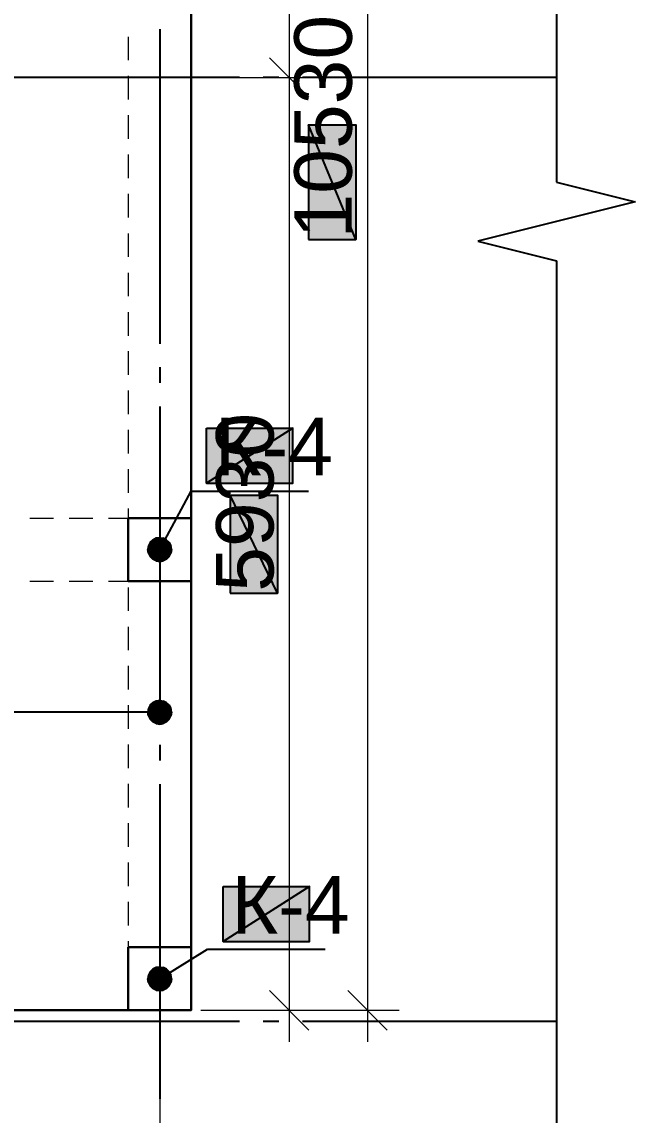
# Model space of a CAD drawing. Extents: x 8 to 21351, y 0 to 420.
# Drawn here: x 15144.2 to 15183.2, y 138 to 207.5 of the extents above; entities that cross this region are included whole.
import ezdxf

# ---------------------------------------------------------------- set-up
doc = ezdxf.new("R2010")
doc.units = 0
doc.styles.add('TEYPDFCAD_TEXT', font='arial.ttf')

msp = doc.modelspace()

# ---------------------------------------------------------------- hatches: boundary and pattern name
at = {"true_color": 0xffffff}
h = msp.add_hatch(color=0, dxfattribs=at)
h.paths.add_polyline_path([(15162.423, 193.717), (15165.429, 193.717), (15162.423, 200.999)])
h.paths.add_polyline_path([(15165.429, 193.717), (15162.423, 200.999), (15165.429, 200.999)])
h = msp.add_hatch(color=0, dxfattribs=at)
h.paths.add_polyline_path([(15155.946, 181.716), (15161.429, 181.716), (15155.946, 178.223)])
h.paths.add_polyline_path([(15161.429, 181.716), (15155.946, 178.223), (15161.429, 178.223)])
h = msp.add_hatch(color=0, dxfattribs=at)
h.paths.add_polyline_path([(15157.449, 171.238), (15160.455, 171.238), (15157.449, 177.461)])
h.paths.add_polyline_path([(15160.455, 171.238), (15157.449, 177.461), (15160.455, 177.461)])
h = msp.add_hatch(color=7)
h.paths.add_polyline_path([(15152.729, 174.731), (15152.517, 174.604), (15152.962, 174.011)])
h.paths.add_polyline_path([(15152.517, 174.604), (15152.962, 174.011), (15152.348, 174.456)])
h.paths.add_polyline_path([(15152.962, 174.011), (15152.348, 174.456), (15152.242, 174.244)])
h = msp.add_hatch(color=7)
h.paths.add_polyline_path([(15153.385, 174.604), (15153.174, 174.731), (15152.962, 174.011)])
h.paths.add_polyline_path([(15153.174, 174.731), (15152.962, 174.011), (15152.962, 174.752)])
h.paths.add_polyline_path([(15152.962, 174.011), (15152.962, 174.752), (15152.729, 174.731)])
h = msp.add_hatch(color=7)
h.paths.add_polyline_path([(15153.703, 174.011), (15153.66, 174.244), (15152.962, 174.011)])
h.paths.add_polyline_path([(15153.66, 174.244), (15152.962, 174.011), (15153.555, 174.456)])
h.paths.add_polyline_path([(15152.962, 174.011), (15153.555, 174.456), (15153.385, 174.604)])
h = msp.add_hatch(color=7)
h.paths.add_polyline_path([(15152.242, 174.244), (15152.2, 174.011), (15152.962, 174.011)])
h.paths.add_polyline_path([(15152.2, 174.011), (15152.962, 174.011), (15152.242, 173.778)])
h.paths.add_polyline_path([(15152.962, 174.011), (15152.242, 173.778), (15152.348, 173.567)])
h = msp.add_hatch(color=7)
h.paths.add_polyline_path([(15152.348, 173.567), (15152.517, 173.397), (15152.962, 174.011)])
h.paths.add_polyline_path([(15152.517, 173.397), (15152.962, 174.011), (15152.729, 173.292)])
h.paths.add_polyline_path([(15152.962, 174.011), (15152.729, 173.292), (15152.962, 173.249)])
h = msp.add_hatch(color=7)
h.paths.add_polyline_path([(15152.962, 173.249), (15153.174, 173.292), (15152.962, 174.011)])
h.paths.add_polyline_path([(15153.174, 173.292), (15152.962, 174.011), (15153.385, 173.397)])
h.paths.add_polyline_path([(15152.962, 174.011), (15153.385, 173.397), (15153.555, 173.567)])
h = msp.add_hatch(color=7)
h.paths.add_polyline_path([(15153.555, 173.567), (15153.66, 173.778), (15152.962, 174.011)])
h.paths.add_polyline_path([(15153.66, 173.778), (15152.962, 174.011), (15153.703, 174.011)])
h = msp.add_hatch(color=7)
h.paths.add_polyline_path([(15152.729, 164.359), (15152.517, 164.253), (15152.962, 163.661)])
h.paths.add_polyline_path([(15152.517, 164.253), (15152.962, 163.661), (15152.348, 164.105)])
h.paths.add_polyline_path([(15152.962, 163.661), (15152.348, 164.105), (15152.242, 163.893)])
h = msp.add_hatch(color=7)
h.paths.add_polyline_path([(15153.385, 164.253), (15153.174, 164.359), (15152.962, 163.661)])
h.paths.add_polyline_path([(15153.174, 164.359), (15152.962, 163.661), (15152.962, 164.401)])
h.paths.add_polyline_path([(15152.962, 163.661), (15152.962, 164.401), (15152.729, 164.359)])
h = msp.add_hatch(color=7)
h.paths.add_polyline_path([(15153.703, 163.661), (15153.66, 163.893), (15152.962, 163.661)])
h.paths.add_polyline_path([(15153.66, 163.893), (15152.962, 163.661), (15153.555, 164.105)])
h.paths.add_polyline_path([(15152.962, 163.661), (15153.555, 164.105), (15153.385, 164.253)])
h = msp.add_hatch(color=7)
h.paths.add_polyline_path([(15152.242, 163.893), (15152.2, 163.661), (15152.962, 163.661)])
h.paths.add_polyline_path([(15152.2, 163.661), (15152.962, 163.661), (15152.242, 163.428)])
h.paths.add_polyline_path([(15152.962, 163.661), (15152.242, 163.428), (15152.348, 163.216)])
h = msp.add_hatch(color=7)
h.paths.add_polyline_path([(15152.348, 163.216), (15152.517, 163.047), (15152.962, 163.661)])
h.paths.add_polyline_path([(15152.517, 163.047), (15152.962, 163.661), (15152.729, 162.941)])
h.paths.add_polyline_path([(15152.962, 163.661), (15152.729, 162.941), (15152.962, 162.899)])
h = msp.add_hatch(color=7)
h.paths.add_polyline_path([(15152.962, 162.899), (15153.174, 162.941), (15152.962, 163.661)])
h.paths.add_polyline_path([(15153.174, 162.941), (15152.962, 163.661), (15153.385, 163.047)])
h.paths.add_polyline_path([(15152.962, 163.661), (15153.385, 163.047), (15153.555, 163.216)])
h = msp.add_hatch(color=7)
h.paths.add_polyline_path([(15153.555, 163.216), (15153.66, 163.428), (15152.962, 163.661)])
h.paths.add_polyline_path([(15153.66, 163.428), (15152.962, 163.661), (15153.703, 163.661)])
h = msp.add_hatch(color=0, dxfattribs=at)
h.paths.add_polyline_path([(15157.005, 152.59), (15162.487, 152.59), (15157.005, 149.077)])
h.paths.add_polyline_path([(15162.487, 152.59), (15157.005, 149.077), (15162.487, 149.077)])
h = msp.add_hatch(color=7)
h.paths.add_polyline_path([(15152.729, 147.426), (15152.517, 147.32), (15152.962, 146.706)])
h.paths.add_polyline_path([(15152.517, 147.32), (15152.962, 146.706), (15152.348, 147.151)])
h.paths.add_polyline_path([(15152.962, 146.706), (15152.348, 147.151), (15152.242, 146.939)])
h = msp.add_hatch(color=7)
h.paths.add_polyline_path([(15153.385, 147.32), (15153.174, 147.426), (15152.962, 146.706)])
h.paths.add_polyline_path([(15153.174, 147.426), (15152.962, 146.706), (15152.962, 147.447)])
h.paths.add_polyline_path([(15152.962, 146.706), (15152.962, 147.447), (15152.729, 147.426)])
h = msp.add_hatch(color=7)
h.paths.add_polyline_path([(15152.242, 146.939), (15152.2, 146.706), (15152.962, 146.706)])
h.paths.add_polyline_path([(15152.2, 146.706), (15152.962, 146.706), (15152.242, 146.473)])
h.paths.add_polyline_path([(15152.962, 146.706), (15152.242, 146.473), (15152.348, 146.262)])
h = msp.add_hatch(color=7)
h.paths.add_polyline_path([(15152.348, 146.262), (15152.517, 146.092), (15152.962, 146.706)])
h.paths.add_polyline_path([(15152.517, 146.092), (15152.962, 146.706), (15152.729, 145.987)])
h.paths.add_polyline_path([(15152.962, 146.706), (15152.729, 145.987), (15152.962, 145.965)])
h = msp.add_hatch(color=7)
h.paths.add_polyline_path([(15153.703, 146.706), (15153.66, 146.939), (15152.962, 146.706)])
h.paths.add_polyline_path([(15153.66, 146.939), (15152.962, 146.706), (15153.555, 147.151)])
h.paths.add_polyline_path([(15152.962, 146.706), (15153.555, 147.151), (15153.385, 147.32)])
h = msp.add_hatch(color=7)
h.paths.add_polyline_path([(15152.962, 145.965), (15153.174, 145.987), (15152.962, 146.706)])
h.paths.add_polyline_path([(15153.174, 145.987), (15152.962, 146.706), (15153.385, 146.092)])
h.paths.add_polyline_path([(15152.962, 146.706), (15153.385, 146.092), (15153.555, 146.262)])
h = msp.add_hatch(color=7)
h.paths.add_polyline_path([(15153.555, 146.262), (15153.66, 146.473), (15152.962, 146.706)])
h.paths.add_polyline_path([(15153.66, 146.473), (15152.962, 146.706), (15153.703, 146.706)])

# ---------------------------------------------------------------- linework, layer by layer
at = {"color": 7, "lineweight": 25}
for p, q in [((15178.193, 266.002), (15178.193, 197.358)), ((15152.962, 207.095), (15152.962, 187.092)), ((15158.042, 204.004), (15138.039, 204.004)), ((15160.54, 204.004), (15159.545, 204.004)), ((15178.193, 204.004), (15162.042, 204.004)), ((15178.193, 197.358), (15183.188, 196.109)), ((15183.188, 196.109), (15173.197, 193.611)), ((15173.197, 193.611), (15178.193, 192.363)), ((15178.193, 192.363), (15178.193, 123.698)), ((15152.962, 185.589), (15152.962, 184.595)), ((15152.962, 183.092), (15152.962, 163.089)), ((15152.962, 174.011), (15154.952, 177.715)), ((15154.952, 177.715), (15162.423, 177.715)), ((15152.962, 163.661), (15115.793, 163.661)), ((15152.962, 161.586), (15152.962, 160.591)), ((15152.962, 159.089), (15152.962, 139.086)), ((15152.962, 146.706), (15156.01, 148.59)), ((15156.01, 148.59), (15163.482, 148.59)), ((15158.042, 143.997), (15138.039, 143.997)), ((15160.54, 143.997), (15159.545, 143.997)), ((15178.193, 143.997), (15162.042, 143.997))]:
    msp.add_line(p, q, dxfattribs=at)
at = {"color": 7, "lineweight": 5}
for p, q in [((15161.196, 252.01), (15161.196, 202.015)), ((15166.17, 252.01), (15166.17, 142.706)), ((15154.952, 207.518), (15154.952, 207.454)), ((15154.952, 207.391), (15154.952, 207.327)), ((15154.952, 207.264), (15154.952, 207.201)), ((15154.952, 207.137), (15154.952, 207.073)), ((15150.951, 206.608), (15150.951, 205.105)), ((15154.952, 207.031), (15154.952, 206.946)), ((15154.952, 206.904), (15154.952, 206.82)), ((15154.952, 206.777), (15154.952, 206.692)), ((15154.952, 206.65), (15154.952, 206.565)), ((15154.952, 206.523), (15154.952, 206.439)), ((15154.952, 206.396), (15154.952, 206.311)), ((15154.952, 206.269), (15154.952, 206.206)), ((15154.952, 206.142), (15154.952, 206.079)), ((15154.952, 206.015), (15154.952, 205.952)), ((15154.952, 205.888), (15154.952, 205.825)), ((15154.952, 205.761), (15154.952, 205.698)), ((15161.196, 206.015), (15161.196, 142.706)), ((15154.952, 205.655), (15154.952, 205.571)), ((15154.952, 205.528), (15154.952, 205.444)), ((15154.952, 205.401), (15154.952, 205.317)), ((15154.952, 205.274), (15154.952, 205.19)), ((15154.952, 205.147), (15154.952, 205.063)), ((15159.947, 205.253), (15162.445, 202.756)), ((15162.445, 202.756), (15159.947, 205.253)), ((15154.952, 205.02), (15154.952, 204.936)), ((15154.952, 204.893), (15154.952, 204.83)), ((15154.952, 204.766), (15154.952, 204.703)), ((15154.952, 204.639), (15154.952, 204.576)), ((15154.952, 204.512), (15154.952, 204.449)), ((15154.952, 204.406), (15154.952, 204.322)), ((15150.951, 204.11), (15150.951, 202.607)), ((15154.952, 204.28), (15154.952, 204.195)), ((15154.952, 204.152), (15154.952, 204.068)), ((15154.952, 204.025), (15154.952, 203.941)), ((15154.952, 203.899), (15154.952, 203.814)), ((15154.952, 203.772), (15154.952, 203.687)), ((15154.952, 203.644), (15154.952, 203.581)), ((15155.587, 204.004), (15163.207, 204.004)), ((15155.587, 204.004), (15163.207, 204.004)), ((15154.952, 203.518), (15154.952, 203.454)), ((15154.952, 203.391), (15154.952, 203.327)), ((15154.952, 203.263), (15154.952, 203.2)), ((15154.952, 203.137), (15154.952, 203.073)), ((15154.952, 203.031), (15154.952, 202.946)), ((15154.952, 202.904), (15154.952, 202.819)), ((15154.952, 202.777), (15154.952, 202.692)), ((15154.952, 202.65), (15154.952, 202.565)), ((15154.952, 202.523), (15154.952, 202.438)), ((15154.952, 202.396), (15154.952, 202.311)), ((15154.952, 202.269), (15154.952, 202.205)), ((15150.951, 201.613), (15150.951, 200.11)), ((15154.952, 202.142), (15154.952, 202.078)), ((15154.952, 202.015), (15154.952, 201.951)), ((15154.952, 201.888), (15154.952, 201.824)), ((15154.952, 201.761), (15154.952, 201.697)), ((15154.952, 201.655), (15154.952, 201.57)), ((15154.952, 201.528), (15154.952, 201.443)), ((15154.952, 201.401), (15154.952, 201.316)), ((15154.952, 201.274), (15154.952, 201.189)), ((15154.952, 201.147), (15154.952, 201.062)), ((15154.952, 201.02), (15154.952, 200.956)), ((15154.952, 200.893), (15154.952, 200.829)), ((15154.952, 200.766), (15154.952, 200.702)), ((15154.952, 200.639), (15154.952, 200.575)), ((15154.952, 200.512), (15154.952, 200.448)), ((15154.952, 200.406), (15154.952, 200.321)), ((15154.952, 200.279), (15154.952, 200.194)), ((15154.952, 200.152), (15154.952, 200.067)), ((15154.952, 200.025), (15154.952, 199.94)), ((15154.952, 199.898), (15154.952, 199.813)), ((15154.952, 199.771), (15154.952, 199.686)), ((15154.952, 199.644), (15154.952, 199.581)), ((15154.952, 199.517), (15154.952, 199.453)), ((15150.951, 199.115), (15150.951, 197.612)), ((15154.952, 199.39), (15154.952, 199.327)), ((15154.952, 199.263), (15154.952, 199.2)), ((15154.952, 199.136), (15154.952, 199.072)), ((15154.952, 199.03), (15154.952, 198.946)), ((15154.952, 198.903), (15154.952, 198.818)), ((15154.952, 198.776), (15154.952, 198.691)), ((15154.952, 198.649), (15154.952, 198.565)), ((15154.952, 198.522), (15154.952, 198.438)), ((15154.952, 198.395), (15154.952, 198.31)), ((15154.952, 198.268), (15154.952, 198.205)), ((15154.952, 198.141), (15154.952, 198.078)), ((15154.952, 198.014), (15154.952, 197.951)), ((15154.952, 197.887), (15154.952, 197.824)), ((15154.952, 197.781), (15154.952, 197.697)), ((15154.952, 197.654), (15154.952, 197.57)), ((15154.952, 197.527), (15154.952, 197.443)), ((15154.952, 197.4), (15154.952, 197.316)), ((15154.952, 197.273), (15154.952, 197.189)), ((15154.952, 197.146), (15154.952, 197.062)), ((15154.952, 197.019), (15154.952, 196.956)), ((15154.952, 196.892), (15154.952, 196.829)), ((15154.952, 196.765), (15154.952, 196.702)), ((15150.951, 196.617), (15150.951, 195.114)), ((15154.952, 196.638), (15154.952, 196.575)), ((15154.952, 196.511), (15154.952, 196.448)), ((15154.952, 196.405), (15154.952, 196.321)), ((15154.952, 196.279), (15154.952, 196.194)), ((15154.952, 196.151), (15154.952, 196.067)), ((15154.952, 196.024), (15154.952, 195.94)), ((15154.952, 195.898), (15154.952, 195.813)), ((15154.952, 195.77), (15154.952, 195.686)), ((15154.952, 195.643), (15154.952, 195.58)), ((15154.952, 195.517), (15154.952, 195.453)), ((15154.952, 195.389), (15154.952, 195.326)), ((15154.952, 195.262), (15154.952, 195.199)), ((15154.952, 195.136), (15154.952, 195.072)), ((15154.952, 195.03), (15154.952, 194.945)), ((15154.952, 194.903), (15154.952, 194.818)), ((15154.952, 194.776), (15154.952, 194.691)), ((15154.952, 194.649), (15154.952, 194.564)), ((15150.951, 194.098), (15150.951, 192.617)), ((15154.952, 194.522), (15154.952, 194.437)), ((15154.952, 194.395), (15154.952, 194.331)), ((15154.952, 194.268), (15154.952, 194.204)), ((15154.952, 194.141), (15154.952, 194.077)), ((15154.952, 194.014), (15154.952, 193.95)), ((15154.952, 193.887), (15154.952, 193.823)), ((15154.952, 193.781), (15154.952, 193.696)), ((15154.952, 193.654), (15154.952, 193.569)), ((15154.952, 193.527), (15154.952, 193.442)), ((15154.952, 193.4), (15154.952, 193.315)), ((15154.952, 193.273), (15154.952, 193.188)), ((15154.952, 193.146), (15154.952, 193.061)), ((15154.952, 193.019), (15154.952, 192.955)), ((15154.952, 192.892), (15154.952, 192.828)), ((15154.952, 192.765), (15154.952, 192.701)), ((15154.952, 192.638), (15154.952, 192.574)), ((15154.952, 192.511), (15154.952, 192.447)), ((15154.952, 192.405), (15154.952, 192.32)), ((15154.952, 192.278), (15154.952, 192.193)), ((15154.952, 192.151), (15154.952, 192.066)), ((15154.952, 192.024), (15154.952, 191.939)), ((15154.952, 191.897), (15154.952, 191.812)), ((15150.951, 191.601), (15150.951, 190.119)), ((15154.952, 191.77), (15154.952, 191.685)), ((15154.952, 191.643), (15154.952, 191.579)), ((15154.952, 191.516), (15154.952, 191.452)), ((15154.952, 191.389), (15154.952, 191.326)), ((15154.952, 191.262), (15154.952, 191.198)), ((15154.952, 191.156), (15154.952, 191.071)), ((15154.952, 191.029), (15154.952, 190.945)), ((15154.952, 190.902), (15154.952, 190.817)), ((15154.952, 190.775), (15154.952, 190.69)), ((15154.952, 190.648), (15154.952, 190.564)), ((15154.952, 190.521), (15154.952, 190.436)), ((15154.952, 190.394), (15154.952, 190.331)), ((15154.952, 190.267), (15154.952, 190.204)), ((15154.952, 190.14), (15154.952, 190.077)), ((15154.952, 190.013), (15154.952, 189.95)), ((15154.952, 189.886), (15154.952, 189.823)), ((15154.952, 189.78), (15154.952, 189.696)), ((15150.951, 189.103), (15150.951, 187.6)), ((15154.952, 189.653), (15154.952, 189.569)), ((15154.952, 189.526), (15154.952, 189.442)), ((15154.952, 189.399), (15154.952, 189.315)), ((15154.952, 189.272), (15154.952, 189.188)), ((15154.952, 189.145), (15154.952, 189.061)), ((15154.952, 189.018), (15154.952, 188.955)), ((15154.952, 188.891), (15154.952, 188.828)), ((15154.952, 188.764), (15154.952, 188.701)), ((15154.952, 188.637), (15154.952, 188.574)), ((15154.952, 188.51), (15154.952, 188.447)), ((15154.952, 188.405), (15154.952, 188.32)), ((15154.952, 188.277), (15154.952, 188.193)), ((15154.952, 188.15), (15154.952, 188.066)), ((15154.952, 188.024), (15154.952, 187.939)), ((15154.952, 187.897), (15154.952, 187.812)), ((15154.952, 187.769), (15154.952, 187.706)), ((15154.952, 187.643), (15154.952, 187.579)), ((15154.952, 187.516), (15154.952, 187.452)), ((15154.952, 187.388), (15154.952, 187.325)), ((15154.952, 187.262), (15154.952, 187.198)), ((15154.952, 187.156), (15154.952, 187.071)), ((15154.952, 187.029), (15154.952, 186.944)), ((15150.951, 186.605), (15150.951, 185.102)), ((15154.952, 186.902), (15154.952, 186.817)), ((15154.952, 186.775), (15154.952, 186.69)), ((15154.952, 186.648), (15154.952, 186.563)), ((15154.952, 186.521), (15154.952, 186.436)), ((15154.952, 186.394), (15154.952, 186.33)), ((15154.952, 186.267), (15154.952, 186.203)), ((15154.952, 186.14), (15154.952, 186.076)), ((15154.952, 186.013), (15154.952, 185.949)), ((15154.952, 185.886), (15154.952, 185.822)), ((15154.952, 185.78), (15154.952, 185.695)), ((15154.952, 185.653), (15154.952, 185.568)), ((15154.952, 185.526), (15154.952, 185.441)), ((15154.952, 185.399), (15154.952, 185.314)), ((15154.952, 185.272), (15154.952, 185.187)), ((15154.952, 185.145), (15154.952, 185.06)), ((15154.952, 185.018), (15154.952, 184.954)), ((15154.952, 184.891), (15154.952, 184.827)), ((15154.952, 184.764), (15154.952, 184.7)), ((15154.952, 184.637), (15154.952, 184.573)), ((15154.952, 184.51), (15154.952, 184.446)), ((15154.952, 184.404), (15154.952, 184.319)), ((15154.952, 184.277), (15154.952, 184.192)), ((15150.951, 184.108), (15150.951, 182.605)), ((15154.952, 184.15), (15154.952, 184.065)), ((15154.952, 184.023), (15154.952, 183.938)), ((15154.952, 183.896), (15154.952, 183.811)), ((15154.952, 183.769), (15154.952, 183.706)), ((15154.952, 183.642), (15154.952, 183.578)), ((15154.952, 183.515), (15154.952, 183.452)), ((15154.952, 183.388), (15154.952, 183.325)), ((15154.952, 183.261), (15154.952, 183.197)), ((15154.952, 183.155), (15154.952, 183.071)), ((15154.952, 183.028), (15154.952, 182.944)), ((15154.952, 182.901), (15154.952, 182.816)), ((15154.952, 182.774), (15154.952, 182.69)), ((15154.952, 182.647), (15154.952, 182.562)), ((15154.952, 182.52), (15154.952, 182.435)), ((15154.952, 182.393), (15154.952, 182.33)), ((15154.952, 182.266), (15154.952, 182.203)), ((15154.952, 182.139), (15154.952, 182.076)), ((15150.951, 181.61), (15150.951, 180.107)), ((15154.952, 182.012), (15154.952, 181.949)), ((15154.952, 181.885), (15154.952, 181.822)), ((15154.952, 181.779), (15154.952, 181.695)), ((15154.952, 181.652), (15154.952, 181.568)), ((15154.952, 181.525), (15154.952, 181.441)), ((15154.952, 181.398), (15154.952, 181.314)), ((15154.952, 181.271), (15154.952, 181.187)), ((15154.952, 181.144), (15154.952, 181.081)), ((15154.952, 181.017), (15154.952, 180.954)), ((15154.952, 180.89), (15154.952, 180.827)), ((15154.952, 180.763), (15154.952, 180.7)), ((15154.952, 180.636), (15154.952, 180.573)), ((15154.952, 180.53), (15154.952, 180.446)), ((15154.952, 180.404), (15154.952, 180.319)), ((15154.952, 180.276), (15154.952, 180.192)), ((15154.952, 180.149), (15154.952, 180.065)), ((15154.952, 180.023), (15154.952, 179.938)), ((15154.952, 179.895), (15154.952, 179.811)), ((15154.952, 179.768), (15154.952, 179.705)), ((15154.952, 179.642), (15154.952, 179.578)), ((15154.952, 179.514), (15154.952, 179.451)), ((15154.952, 179.387), (15154.952, 179.324)), ((15150.951, 179.112), (15150.951, 177.609)), ((15154.952, 179.261), (15154.952, 179.197)), ((15154.952, 179.155), (15154.952, 179.07)), ((15154.952, 179.028), (15154.952, 178.943)), ((15154.952, 178.901), (15154.952, 178.816)), ((15154.952, 178.774), (15154.952, 178.689)), ((15154.952, 178.647), (15154.952, 178.562)), ((15154.952, 178.52), (15154.952, 178.435)), ((15154.952, 178.393), (15154.952, 178.329)), ((15154.952, 178.266), (15154.952, 178.202)), ((15154.952, 178.139), (15154.952, 178.075)), ((15154.952, 178.012), (15154.952, 177.948)), ((15154.952, 177.885), (15154.952, 177.821)), ((15154.952, 177.779), (15154.952, 177.694)), ((15154.952, 177.652), (15154.952, 177.567)), ((15154.952, 177.525), (15154.952, 177.44)), ((15154.952, 177.398), (15154.952, 177.313)), ((15154.952, 177.271), (15154.952, 177.186)), ((15150.951, 176.615), (15150.951, 175.112)), ((15154.952, 177.144), (15154.952, 177.08)), ((15154.952, 177.017), (15154.952, 176.953)), ((15154.952, 176.89), (15154.952, 176.826)), ((15154.952, 176.763), (15154.952, 176.699)), ((15154.952, 176.636), (15154.952, 176.572)), ((15144.707, 176.001), (15146.21, 176.001)), ((15147.205, 176.001), (15148.707, 176.001)), ((15149.702, 176.001), (15150.951, 176.001)), ((15154.952, 176.53), (15154.952, 176.445)), ((15154.952, 176.403), (15154.952, 176.318)), ((15154.952, 176.276), (15154.952, 176.191)), ((15154.952, 176.149), (15154.952, 176.064)), ((15154.952, 176.022), (15154.952, 175.937)), ((15154.952, 175.895), (15154.952, 175.81)), ((15154.952, 175.768), (15154.952, 175.704)), ((15154.952, 175.641), (15154.952, 175.577)), ((15154.952, 175.514), (15154.952, 175.451)), ((15154.952, 175.387), (15154.952, 175.323)), ((15154.952, 175.26), (15154.952, 175.196)), ((15154.952, 175.154), (15154.952, 175.07)), ((15154.952, 175.027), (15154.952, 174.942)), ((15154.952, 174.9), (15154.952, 174.815)), ((15154.952, 174.773), (15154.952, 174.689)), ((15154.952, 174.646), (15154.952, 174.561)), ((15154.952, 174.519), (15154.952, 174.435)), ((15150.951, 174.117), (15150.951, 172.614)), ((15154.952, 174.392), (15154.952, 174.329)), ((15154.952, 174.265), (15154.952, 174.202)), ((15154.952, 174.138), (15154.952, 174.075)), ((15154.952, 174.011), (15154.952, 173.948)), ((15154.952, 173.905), (15154.952, 173.821)), ((15154.952, 173.778), (15154.952, 173.694)), ((15154.952, 173.651), (15154.952, 173.567)), ((15154.952, 173.524), (15154.952, 173.44)), ((15154.952, 173.397), (15154.952, 173.313)), ((15154.952, 173.27), (15154.952, 173.186)), ((15154.952, 173.143), (15154.952, 173.08)), ((15154.952, 173.016), (15154.952, 172.953)), ((15154.952, 172.889), (15154.952, 172.826)), ((15154.952, 172.762), (15154.952, 172.699)), ((15154.952, 172.635), (15154.952, 172.572)), ((15154.952, 172.53), (15154.952, 172.445)), ((15154.952, 172.403), (15154.952, 172.318)), ((15144.707, 172), (15146.21, 172)), ((15147.205, 172), (15148.707, 172)), ((15149.702, 172), (15150.951, 172)), ((15154.952, 172.275), (15154.952, 172.191)), ((15154.952, 172.149), (15154.952, 172.064)), ((15154.952, 172.022), (15154.952, 171.937)), ((15154.952, 171.894), (15154.952, 171.81)), ((15154.952, 171.768), (15154.952, 171.704)), ((15150.951, 171.598), (15150.951, 170.117)), ((15154.952, 171.641), (15154.952, 171.577)), ((15154.952, 171.513), (15154.952, 171.45)), ((15154.952, 171.387), (15154.952, 171.323)), ((15154.952, 171.26), (15154.952, 171.196)), ((15154.952, 171.154), (15154.952, 171.069)), ((15154.952, 171.027), (15154.952, 170.942)), ((15154.952, 170.9), (15154.952, 170.815)), ((15154.952, 170.773), (15154.952, 170.688)), ((15154.952, 170.646), (15154.952, 170.561)), ((15154.952, 170.519), (15154.952, 170.455)), ((15154.952, 170.392), (15154.952, 170.328)), ((15154.952, 170.265), (15154.952, 170.201)), ((15154.952, 170.138), (15154.952, 170.074)), ((15154.952, 170.011), (15154.952, 169.947)), ((15154.952, 169.905), (15154.952, 169.82)), ((15154.952, 169.778), (15154.952, 169.693)), ((15154.952, 169.651), (15154.952, 169.566)), ((15150.951, 169.101), (15150.951, 167.598)), ((15154.952, 169.524), (15154.952, 169.439)), ((15154.952, 169.397), (15154.952, 169.312)), ((15154.952, 169.27), (15154.952, 169.185)), ((15154.952, 169.143), (15154.952, 169.079)), ((15154.952, 169.016), (15154.952, 168.952)), ((15154.952, 168.889), (15154.952, 168.825)), ((15154.952, 168.762), (15154.952, 168.698)), ((15154.952, 168.635), (15154.952, 168.571)), ((15154.952, 168.529), (15154.952, 168.444)), ((15154.952, 168.402), (15154.952, 168.317)), ((15154.952, 168.275), (15154.952, 168.19)), ((15154.952, 168.148), (15154.952, 168.063)), ((15154.952, 168.021), (15154.952, 167.936)), ((15154.952, 167.894), (15154.952, 167.809)), ((15154.952, 167.767), (15154.952, 167.703)), ((15154.952, 167.64), (15154.952, 167.577)), ((15154.952, 167.513), (15154.952, 167.45)), ((15154.952, 167.386), (15154.952, 167.322)), ((15154.952, 167.28), (15154.952, 167.196)), ((15154.952, 167.153), (15154.952, 167.069)), ((15154.952, 167.026), (15154.952, 166.941)), ((15154.952, 166.899), (15154.952, 166.815)), ((15150.951, 166.603), (15150.951, 165.1)), ((15154.952, 166.772), (15154.952, 166.688)), ((15154.952, 166.645), (15154.952, 166.56)), ((15154.952, 166.518), (15154.952, 166.455)), ((15154.952, 166.391), (15154.952, 166.328)), ((15154.952, 166.264), (15154.952, 166.201)), ((15154.952, 166.137), (15154.952, 166.074)), ((15154.952, 166.01), (15154.952, 165.947)), ((15154.952, 165.904), (15154.952, 165.82)), ((15154.952, 165.777), (15154.952, 165.693)), ((15154.952, 165.65), (15154.952, 165.566)), ((15154.952, 165.523), (15154.952, 165.439)), ((15154.952, 165.396), (15154.952, 165.312)), ((15154.952, 165.269), (15154.952, 165.185)), ((15154.952, 165.142), (15154.952, 165.079)), ((15154.952, 165.015), (15154.952, 164.952)), ((15154.952, 164.888), (15154.952, 164.825)), ((15154.952, 164.761), (15154.952, 164.698)), ((15150.951, 164.105), (15150.951, 162.602)), ((15154.952, 164.634), (15154.952, 164.571)), ((15154.952, 164.529), (15154.952, 164.444)), ((15154.952, 164.401), (15154.952, 164.317)), ((15154.952, 164.274), (15154.952, 164.19)), ((15154.952, 164.148), (15154.952, 164.063)), ((15154.952, 164.02), (15154.952, 163.936)), ((15154.952, 163.893), (15154.952, 163.83)), ((15154.952, 163.767), (15154.952, 163.703)), ((15154.952, 163.639), (15154.952, 163.576)), ((15154.952, 163.512), (15154.952, 163.449)), ((15154.952, 163.386), (15154.952, 163.322)), ((15154.952, 163.28), (15154.952, 163.195)), ((15154.952, 163.153), (15154.952, 163.068)), ((15154.952, 163.026), (15154.952, 162.941)), ((15154.952, 162.899), (15154.952, 162.814)), ((15154.952, 162.772), (15154.952, 162.687)), ((15154.952, 162.645), (15154.952, 162.56)), ((15154.952, 162.518), (15154.952, 162.454)), ((15154.952, 162.391), (15154.952, 162.327)), ((15154.952, 162.264), (15154.952, 162.2)), ((15154.952, 162.137), (15154.952, 162.073)), ((15154.952, 162.01), (15154.952, 161.946)), ((15150.951, 161.607), (15150.951, 160.105)), ((15154.952, 161.904), (15154.952, 161.819)), ((15154.952, 161.777), (15154.952, 161.692)), ((15154.952, 161.65), (15154.952, 161.565)), ((15154.952, 161.523), (15154.952, 161.438)), ((15154.952, 161.396), (15154.952, 161.311)), ((15154.952, 161.269), (15154.952, 161.184)), ((15154.952, 161.142), (15154.952, 161.078)), ((15154.952, 161.015), (15154.952, 160.951)), ((15154.952, 160.888), (15154.952, 160.824)), ((15154.952, 160.761), (15154.952, 160.697)), ((15154.952, 160.655), (15154.952, 160.57)), ((15154.952, 160.528), (15154.952, 160.443)), ((15154.952, 160.401), (15154.952, 160.316)), ((15154.952, 160.274), (15154.952, 160.189)), ((15154.952, 160.147), (15154.952, 160.062)), ((15154.952, 160.02), (15154.952, 159.935)), ((15154.952, 159.893), (15154.952, 159.829)), ((15154.952, 159.766), (15154.952, 159.702)), ((15154.952, 159.639), (15154.952, 159.576)), ((15154.952, 159.512), (15154.952, 159.448)), ((15154.952, 159.385), (15154.952, 159.321)), ((15154.952, 159.279), (15154.952, 159.195)), ((15150.951, 159.11), (15150.951, 157.607)), ((15154.952, 159.152), (15154.952, 159.067)), ((15154.952, 159.025), (15154.952, 158.94)), ((15154.952, 158.898), (15154.952, 158.814)), ((15154.952, 158.771), (15154.952, 158.686)), ((15154.952, 158.644), (15154.952, 158.56)), ((15154.952, 158.517), (15154.952, 158.454)), ((15154.952, 158.39), (15154.952, 158.327)), ((15154.952, 158.263), (15154.952, 158.2)), ((15154.952, 158.136), (15154.952, 158.073)), ((15154.952, 158.009), (15154.952, 157.946)), ((15154.952, 157.903), (15154.952, 157.819)), ((15154.952, 157.776), (15154.952, 157.692)), ((15154.952, 157.649), (15154.952, 157.565)), ((15154.952, 157.522), (15154.952, 157.438)), ((15154.952, 157.395), (15154.952, 157.311)), ((15154.952, 157.268), (15154.952, 157.205)), ((15154.952, 157.141), (15154.952, 157.078)), ((15150.951, 156.612), (15150.951, 155.109)), ((15154.952, 157.014), (15154.952, 156.951)), ((15154.952, 156.887), (15154.952, 156.824)), ((15154.952, 156.76), (15154.952, 156.697)), ((15154.952, 156.655), (15154.952, 156.57)), ((15154.952, 156.528), (15154.952, 156.443)), ((15154.952, 156.4), (15154.952, 156.316)), ((15154.952, 156.274), (15154.952, 156.189)), ((15154.952, 156.147), (15154.952, 156.062)), ((15154.952, 156.019), (15154.952, 155.935)), ((15154.952, 155.893), (15154.952, 155.829)), ((15154.952, 155.766), (15154.952, 155.702)), ((15154.952, 155.638), (15154.952, 155.575)), ((15154.952, 155.512), (15154.952, 155.448)), ((15154.952, 155.385), (15154.952, 155.321)), ((15154.952, 155.279), (15154.952, 155.194)), ((15154.952, 155.152), (15154.952, 155.067)), ((15154.952, 155.025), (15154.952, 154.94)), ((15154.952, 154.898), (15154.952, 154.813)), ((15154.952, 154.771), (15154.952, 154.686)), ((15154.952, 154.644), (15154.952, 154.559)), ((15154.952, 154.517), (15154.952, 154.453)), ((15154.952, 154.39), (15154.952, 154.326)), ((15150.951, 154.114), (15150.951, 152.612)), ((15154.952, 154.263), (15154.952, 154.199)), ((15154.952, 154.136), (15154.952, 154.072)), ((15154.952, 154.03), (15154.952, 153.945)), ((15154.952, 153.903), (15154.952, 153.818)), ((15154.952, 153.776), (15154.952, 153.691)), ((15154.952, 153.649), (15154.952, 153.564)), ((15154.952, 153.522), (15154.952, 153.437)), ((15154.952, 153.395), (15154.952, 153.31)), ((15154.952, 153.268), (15154.952, 153.204)), ((15154.952, 153.141), (15154.952, 153.077)), ((15154.952, 153.014), (15154.952, 152.95)), ((15154.952, 152.887), (15154.952, 152.823)), ((15154.952, 152.76), (15154.952, 152.696)), ((15154.952, 152.654), (15154.952, 152.569)), ((15154.952, 152.527), (15154.952, 152.442)), ((15154.952, 152.4), (15154.952, 152.315)), ((15154.952, 152.273), (15154.952, 152.188)), ((15150.951, 151.617), (15150.951, 150.114)), ((15154.952, 152.146), (15154.952, 152.061)), ((15154.952, 152.019), (15154.952, 151.934)), ((15154.952, 151.892), (15154.952, 151.828)), ((15154.952, 151.765), (15154.952, 151.702)), ((15154.952, 151.638), (15154.952, 151.575)), ((15154.952, 151.511), (15154.952, 151.447)), ((15154.952, 151.384), (15154.952, 151.321)), ((15154.952, 151.278), (15154.952, 151.194)), ((15154.952, 151.151), (15154.952, 151.066)), ((15154.952, 151.024), (15154.952, 150.94)), ((15154.952, 150.897), (15154.952, 150.812)), ((15154.952, 150.77), (15154.952, 150.685)), ((15154.952, 150.643), (15154.952, 150.58)), ((15154.952, 150.516), (15154.952, 150.453)), ((15154.952, 150.389), (15154.952, 150.326)), ((15154.952, 150.262), (15154.952, 150.199)), ((15154.952, 150.135), (15154.952, 150.072)), ((15154.952, 150.029), (15154.952, 149.945)), ((15154.952, 149.902), (15154.952, 149.818)), ((15154.952, 149.775), (15154.952, 149.691)), ((15154.952, 149.648), (15154.952, 149.564)), ((15154.952, 149.521), (15154.952, 149.437)), ((15150.951, 149.098), (15150.951, 147.616)), ((15154.952, 149.394), (15154.952, 149.31)), ((15154.952, 149.267), (15154.952, 149.204)), ((15154.952, 149.14), (15154.952, 149.077)), ((15154.952, 149.013), (15154.952, 148.95)), ((15154.952, 148.886), (15154.952, 148.823)), ((15154.952, 148.759), (15154.952, 148.696)), ((15154.952, 148.654), (15154.952, 148.569)), ((15154.952, 148.526), (15154.952, 148.442)), ((15154.952, 148.399), (15154.952, 148.315)), ((15154.952, 148.273), (15154.952, 148.188)), ((15154.952, 148.145), (15154.952, 148.061)), ((15154.952, 148.018), (15154.952, 147.934)), ((15154.952, 147.892), (15154.952, 147.828)), ((15154.952, 147.764), (15154.952, 147.701)), ((15154.952, 147.637), (15154.952, 147.574)), ((15154.952, 147.511), (15154.952, 147.447)), ((15154.952, 147.405), (15154.952, 147.32)), ((15154.952, 147.278), (15154.952, 147.193)), ((15154.952, 147.151), (15154.952, 147.066)), ((15154.952, 147.024), (15154.952, 146.939)), ((15154.952, 146.897), (15154.952, 146.812)), ((15154.952, 146.77), (15154.952, 146.685)), ((15150.951, 146.6), (15150.951, 144.716)), ((15154.952, 146.643), (15154.952, 146.579)), ((15154.952, 146.516), (15154.952, 146.452)), ((15154.952, 146.389), (15154.952, 146.325)), ((15154.952, 146.262), (15154.952, 146.198)), ((15154.952, 146.135), (15154.952, 146.071)), ((15154.952, 146.029), (15154.952, 145.944)), ((15159.947, 145.965), (15162.445, 143.446)), ((15164.921, 145.965), (15167.419, 143.446)), ((15154.952, 145.902), (15154.952, 145.817)), ((15154.952, 145.775), (15154.952, 145.69)), ((15154.952, 145.648), (15154.952, 145.563)), ((15154.952, 145.521), (15154.952, 145.436)), ((15154.952, 145.394), (15154.952, 145.309)), ((15154.952, 145.267), (15154.952, 145.203)), ((15154.952, 145.14), (15154.952, 145.076)), ((15154.952, 145.013), (15154.952, 144.949)), ((15154.952, 144.886), (15154.952, 144.822)), ((15154.952, 144.759), (15154.952, 144.716)), ((15155.587, 144.716), (15163.207, 144.716)), ((15155.587, 144.716), (15168.181, 144.716)), ((15152.962, 144.082), (15152.962, 112.607))]:
    msp.add_line(p, q, dxfattribs=at)
at = {"color": 7, "lineweight": 30}
for p, q in [((15154.952, 250.021), (15154.952, 144.716)), ((15154.952, 144.716), (15090.944, 144.716))]:
    msp.add_line(p, q, dxfattribs=at)
at = {"color": 0, "lineweight": 0, "true_color": 0xffffff}
for p, q in [((15155.946, 178.223), (15161.429, 178.223)), ((15157.005, 149.077), (15162.487, 149.077))]:
    msp.add_line(p, q, dxfattribs=at)
at = {"color": 0, "true_color": 0xffffff}
for points in [[(15162.423, 193.717), (15165.429, 193.717), (15162.423, 200.999)], [(15165.429, 193.717), (15162.423, 200.999), (15165.429, 200.999)], [(15155.946, 181.716), (15161.429, 181.716), (15155.946, 178.223)], [(15161.429, 181.716), (15155.946, 178.223), (15161.429, 178.223)], [(15157.449, 171.238), (15160.455, 171.238), (15157.449, 177.461)], [(15160.455, 171.238), (15157.449, 177.461), (15160.455, 177.461)], [(15157.005, 152.59), (15162.487, 152.59), (15157.005, 149.077)], [(15162.487, 152.59), (15157.005, 149.077), (15162.487, 149.077)]]:
    msp.add_lwpolyline(points, close=True, dxfattribs=at)
at = {"color": 7, "lineweight": 30}
for points in [[(15150.951, 176.001), (15154.952, 176.001), (15154.952, 172), (15150.951, 172)], [(15150.951, 148.717), (15154.952, 148.717), (15154.952, 144.716), (15150.951, 144.716)]]:
    msp.add_lwpolyline(points, close=True, dxfattribs=at)
at = {"color": 7}
for points in [[(15152.962, 174.011), (15152.348, 174.456), (15152.242, 174.244)], [(15152.517, 174.604), (15152.962, 174.011), (15152.348, 174.456)], [(15152.729, 174.731), (15152.517, 174.604), (15152.962, 174.011)], [(15152.962, 174.011), (15152.962, 174.752), (15152.729, 174.731)], [(15153.174, 174.731), (15152.962, 174.011), (15152.962, 174.752)], [(15153.385, 174.604), (15153.174, 174.731), (15152.962, 174.011)], [(15152.962, 174.011), (15153.555, 174.456), (15153.385, 174.604)], [(15153.66, 174.244), (15152.962, 174.011), (15153.555, 174.456)], [(15152.242, 174.244), (15152.2, 174.011), (15152.962, 174.011)], [(15152.2, 174.011), (15152.962, 174.011), (15152.242, 173.778)], [(15152.962, 174.011), (15152.242, 173.778), (15152.348, 173.567)], [(15152.348, 173.567), (15152.517, 173.397), (15152.962, 174.011)], [(15152.517, 173.397), (15152.962, 174.011), (15152.729, 173.292)], [(15152.962, 174.011), (15152.729, 173.292), (15152.962, 173.249)], [(15153.703, 174.011), (15153.66, 174.244), (15152.962, 174.011)], [(15152.962, 173.249), (15153.174, 173.292), (15152.962, 174.011)], [(15153.174, 173.292), (15152.962, 174.011), (15153.385, 173.397)], [(15152.962, 174.011), (15153.385, 173.397), (15153.555, 173.567)], [(15153.555, 173.567), (15153.66, 173.778), (15152.962, 174.011)], [(15153.66, 173.778), (15152.962, 174.011), (15153.703, 174.011)], [(15152.962, 163.661), (15152.348, 164.105), (15152.242, 163.893)], [(15152.517, 164.253), (15152.962, 163.661), (15152.348, 164.105)], [(15152.729, 164.359), (15152.517, 164.253), (15152.962, 163.661)], [(15152.962, 163.661), (15152.962, 164.401), (15152.729, 164.359)], [(15153.174, 164.359), (15152.962, 163.661), (15152.962, 164.401)], [(15153.385, 164.253), (15153.174, 164.359), (15152.962, 163.661)], [(15152.962, 163.661), (15153.555, 164.105), (15153.385, 164.253)], [(15153.66, 163.893), (15152.962, 163.661), (15153.555, 164.105)], [(15152.242, 163.893), (15152.2, 163.661), (15152.962, 163.661)], [(15152.2, 163.661), (15152.962, 163.661), (15152.242, 163.428)], [(15152.962, 163.661), (15152.242, 163.428), (15152.348, 163.216)], [(15152.348, 163.216), (15152.517, 163.047), (15152.962, 163.661)], [(15152.517, 163.047), (15152.962, 163.661), (15152.729, 162.941)], [(15152.962, 163.661), (15152.729, 162.941), (15152.962, 162.899)], [(15153.703, 163.661), (15153.66, 163.893), (15152.962, 163.661)], [(15152.962, 162.899), (15153.174, 162.941), (15152.962, 163.661)], [(15153.174, 162.941), (15152.962, 163.661), (15153.385, 163.047)], [(15152.962, 163.661), (15153.385, 163.047), (15153.555, 163.216)], [(15153.555, 163.216), (15153.66, 163.428), (15152.962, 163.661)], [(15153.66, 163.428), (15152.962, 163.661), (15153.703, 163.661)], [(15152.729, 147.426), (15152.517, 147.32), (15152.962, 146.706)], [(15152.962, 146.706), (15152.962, 147.447), (15152.729, 147.426)], [(15153.174, 147.426), (15152.962, 146.706), (15152.962, 147.447)], [(15153.385, 147.32), (15153.174, 147.426), (15152.962, 146.706)], [(15152.242, 146.939), (15152.2, 146.706), (15152.962, 146.706)], [(15152.2, 146.706), (15152.962, 146.706), (15152.242, 146.473)], [(15152.962, 146.706), (15152.348, 147.151), (15152.242, 146.939)], [(15152.962, 146.706), (15152.242, 146.473), (15152.348, 146.262)], [(15152.517, 147.32), (15152.962, 146.706), (15152.348, 147.151)], [(15152.348, 146.262), (15152.517, 146.092), (15152.962, 146.706)], [(15152.517, 146.092), (15152.962, 146.706), (15152.729, 145.987)], [(15152.962, 146.706), (15152.729, 145.987), (15152.962, 145.965)], [(15152.962, 146.706), (15153.555, 147.151), (15153.385, 147.32)], [(15153.66, 146.939), (15152.962, 146.706), (15153.555, 147.151)], [(15153.703, 146.706), (15153.66, 146.939), (15152.962, 146.706)], [(15152.962, 145.965), (15153.174, 145.987), (15152.962, 146.706)], [(15153.174, 145.987), (15152.962, 146.706), (15153.385, 146.092)], [(15152.962, 146.706), (15153.385, 146.092), (15153.555, 146.262)], [(15153.555, 146.262), (15153.66, 146.473), (15152.962, 146.706)], [(15153.66, 146.473), (15152.962, 146.706), (15153.703, 146.706)]]:
    msp.add_lwpolyline(points, close=True, dxfattribs=at)

# ---------------------------------------------------------------- texts
at = {"color": 7, "style": 'TEYPDFCAD_TEXT'}
for s, p in [('10530', (15165.175, 193.781)), ('5930', (15160.201, 171.323))]:
    msp.add_text(s, height=3.6583, rotation=90, dxfattribs=at).set_placement(p)
for p in [(15156.454, 178.731), (15157.513, 149.585)]:
    msp.add_text('К-4', height=3.6583, dxfattribs=at).set_placement(p)

doc.saveas('drawing.dxf')
